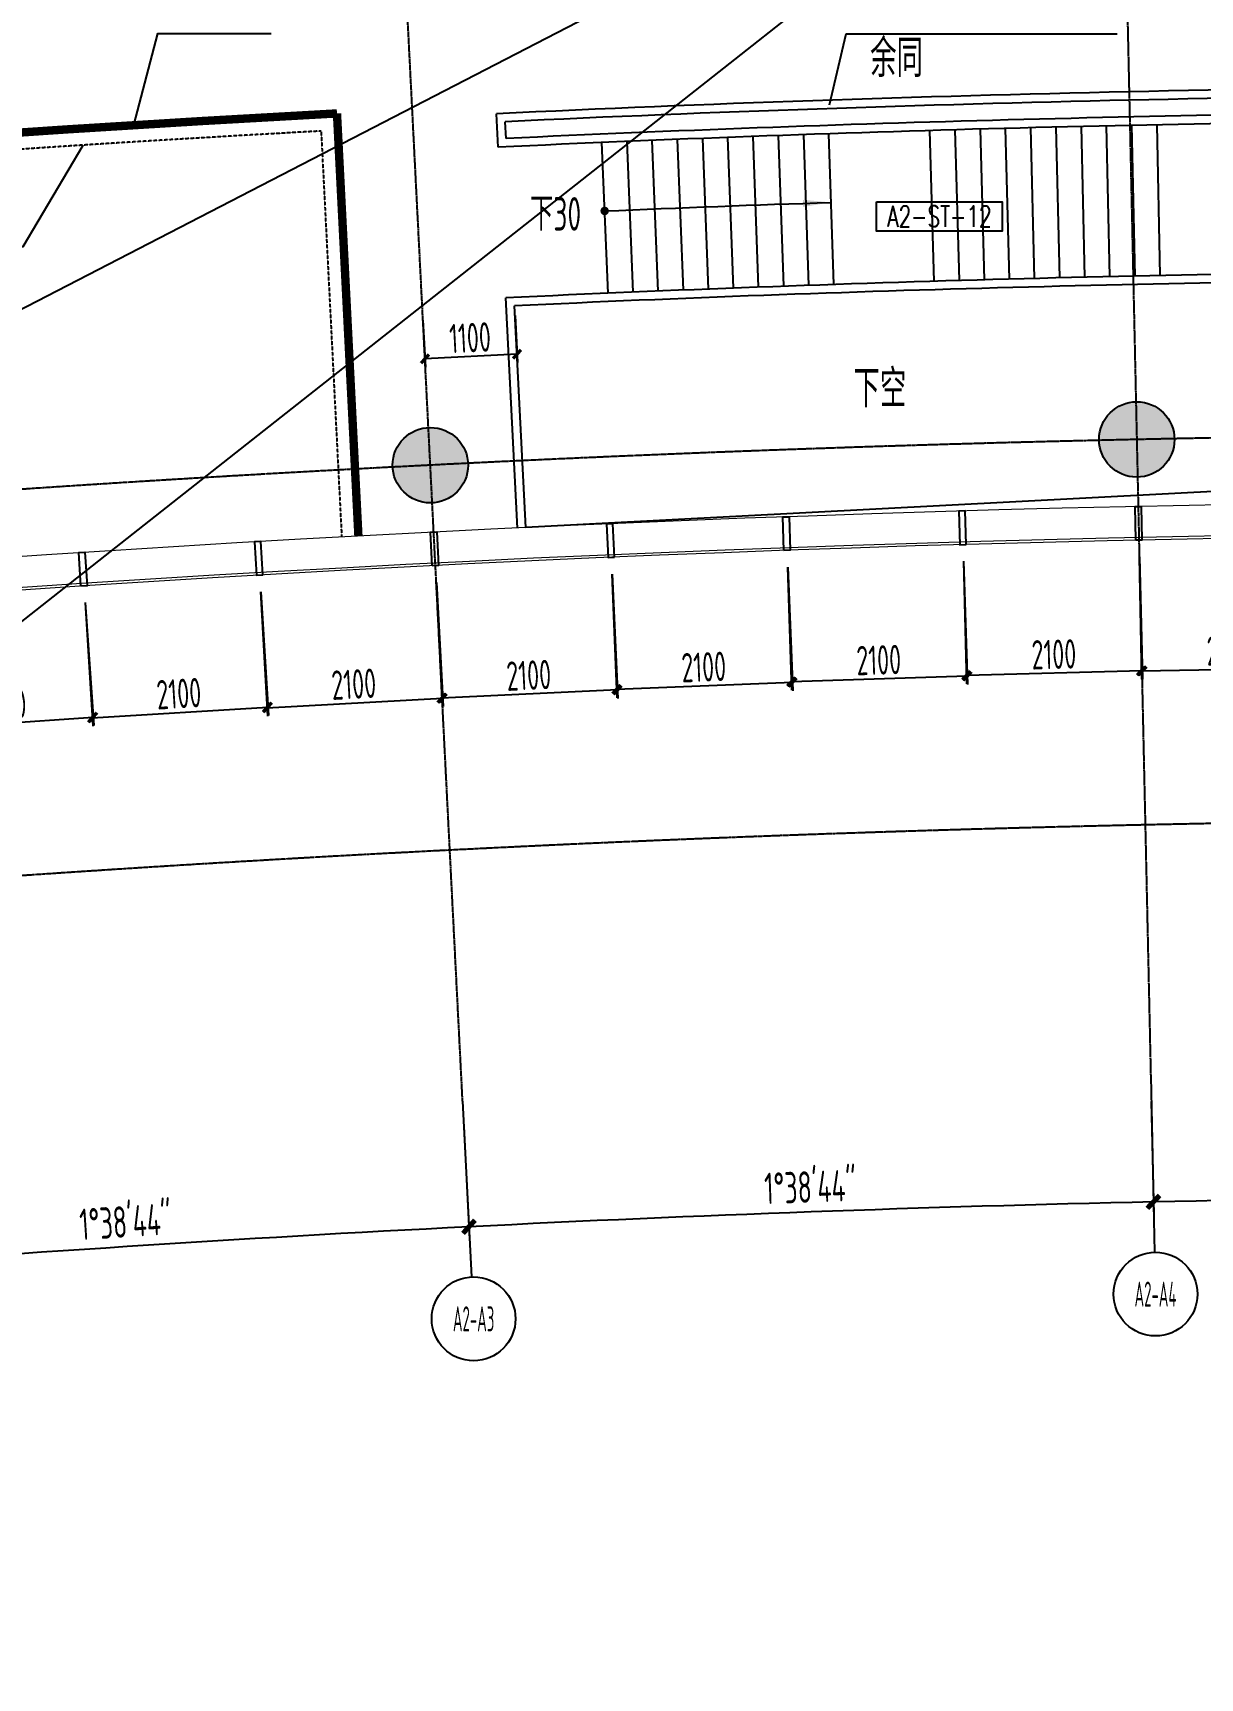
# Model space of a CAD drawing. Header units: millimetres. Extents: x 11515858 to 24947533, y -12764720 to -6305528.
# Drawn here: x 11759115 to 11773042, y -6415330 to -6395697 of the extents above; entities that cross this region are included whole.
import ezdxf
from ezdxf.enums import TextEntityAlignment as Align

# ---------------------------------------------------------------- set-up
doc = ezdxf.new("R2010")
doc.units = ezdxf.units.MM
doc.header["$LTSCALE"] = 10
for name, pattern in [('A2-RG-AXIS$0$CENTER', [2, 1.25, -0.25, 0.25, -0.25]), ('A2-RG-AXIS$0$DOTE', [2.42, 2, -0.2, 0.02, -0.2]), ('A2-RI-F3$0$DASHDOT2', [0.5, 0.25, -0.125, 0, -0.125]), ('A2-RI-F3$0$DASHED2', [0.375, 0.25, -0.125]), ('A2-RI-F3$0$HIDDEN', [0.375, 0.25, -0.125]), ('A2-RI-F3$0$HIDDEN2', [0.1875, 0.125, -0.0625])]:
    doc.linetypes.add(name, pattern=pattern)
for name, color, linetype in [('A2-RB-F3$0$$34$A-DIMS-100', 1, 'Continuous'), ('A2-RB-F3$0$A-DIMS-100', 1, 'Continuous'), ('A2-RG-AXIS$0$A-AXIS', 1, 'Continuous'), ('A2-RG-AXIS$0$A-DIMS-100', 1, 'Continuous'), ('A2-RG-AXIS$0$A-GRID', 1, 'A2-RG-AXIS$0$CENTER'), ('A2-RG-AXIS$0$A-SYMB', 4, 'Continuous'), ('A2-RI-F3$0$$1$A-SYMB-NUMB-T', 4, 'Continuous'), ('A2-RI-F3$0$$3$A-SYMB', 4, 'Continuous'), ('A2-RI-F3$0$A-DOOR-ROLL', 2, 'A2-RI-F3$0$DASHED2'), ('A2-RI-F3$0$A-STRS-HRAL', 80, 'Continuous'), ('A2-RI-F3$0$A-SYMB', 4, 'Continuous'), ('A2-RI-F3$0$A-SYMB-AREA', 4, 'Continuous'), ('A2-RI-F3$0$A-SYMB-NAME', 4, 'Continuous'), ('A2-RI-F3$0$A-SYMB-VOID', 35, 'Continuous'), ('A2-RI-F3$0$an-flor-abov', 2, 'A2-RI-F3$0$HIDDEN2'), ('A2-RI-F3$0$an-wndw-mull-v', 3, 'Continuous'), ('A2-RS-F3$0$A-HATH-GRAY', 8, 'Continuous'), ('A2-RS-F3$0$A-WALL-CONC', 6, 'Continuous'), ('A2-RV-F3$0$A-STRS', 50, 'Continuous'), ('A2-RV-F3$0$A-STRS-HRAL', 80, 'Continuous'), ('A2-RV-F3$0$A-SYMB-AREA', 4, 'Continuous'), ('A2-RV-F3$0$A-SYMB-NAME', 4, 'Continuous'), ('A2-RV-F3$0$AUDIT_D_120618114340-341', 1, 'Continuous')]:
    doc.layers.add(name, color=color, linetype=linetype)
doc.layers.add('A2-RI-F3$0$A-GLAZ', color=140, linetype='Continuous', lineweight=5)
doc.styles.add('A2-RB-F3$0$$0$XD2008', font='hzs.shx', dxfattribs={"width": 0.7, "bigfont": 'hztxt.shx'})
doc.styles.add('A2-RB-F3$0$XD2008', font='hzs.shx', dxfattribs={"width": 0.7, "bigfont": 'hztxt.shx'})
doc.styles.add('A2-RG-AXIS$0$ECADI', font='hzs.shx', dxfattribs={"width": 0.7, "bigfont": 'hztxt.shx'})
doc.styles.add('A2-RG-AXIS$0$XD2008', font='hzs.shx', dxfattribs={"width": 0.7, "bigfont": 'hztxt.shx'})
doc.styles.add('A2-RI-F3$0$$1$ECADI-TXT', font='simplex.shx', dxfattribs={"bigfont": 'hztxt.shx'})
doc.styles.add('A2-RI-F3$0$ECADI', font='hzs.shx', dxfattribs={"width": 0.7, "bigfont": 'hztxt.shx'})
doc.styles.add('A2-RV-F3$0$ECADI', font='hzs.shx', dxfattribs={"width": 0.7, "bigfont": 'hztxt.shx'})
doc.dimstyles.new('A2-RB-F3$0$$0$XD100$0', dxfattribs={"dimscale": 100, "dimtxt": 3.5, "dimasz": 1, "dimexe": 1, "dimexo": 2, "dimgap": 0.5, "dimtad": 1, "dimdec": 0, "dimdsep": 46, "dimtxsty": 'A2-RB-F3$0$$0$XD2008', "dimblk1": 'A2-RB-F3$0$$20$_ArchTick', "dimblk2": 'A2-RB-F3$0$$20$_ArchTick', "dimsah": 1, "dimcen": 2.5, "dimclrt": 4, "dimaunit": 1, "dimadec": 0, "dimazin": 0, "dimtfac": 1, "dimtdec": 0, "dimtix": 1, "dimtmove": 2, "dimatfit": 3, "dimfxl": 0, "dimtolj": 1, "dimtzin": 0, "dimarcsym": 0})
doc.dimstyles.new('A2-RB-F3$0$XD100$0', dxfattribs={"dimscale": 100, "dimtxt": 3.5, "dimasz": 1, "dimexe": 1, "dimexo": 2, "dimgap": 0.5, "dimtad": 1, "dimdec": 0, "dimdsep": 46, "dimtxsty": 'A2-RB-F3$0$XD2008', "dimblk1": 'A2-RB-F3$0$_ArchTick', "dimblk2": 'A2-RB-F3$0$_ArchTick', "dimsah": 1, "dimcen": 2.5, "dimclrt": 4, "dimaunit": 1, "dimadec": 0, "dimazin": 0, "dimtfac": 1, "dimtdec": 0, "dimtix": 1, "dimtmove": 1, "dimatfit": 3, "dimfxl": 0, "dimtolj": 1, "dimtzin": 0, "dimarcsym": 0})
doc.dimstyles.new('A2-RG-AXIS$0$XD150', dxfattribs={"dimscale": 300, "dimtxt": 2.5, "dimasz": 1.5, "dimexe": 1, "dimexo": 2, "dimgap": 0.5, "dimtad": 1, "dimdec": 0, "dimdsep": 46, "dimtxsty": 'A2-RG-AXIS$0$XD2008', "dimcen": 2.5, "dimclrt": 4, "dimaunit": 1, "dimadec": 3, "dimazin": 0, "dimtfac": 1, "dimtdec": 0, "dimtmove": 2, "dimatfit": 3, "dimfxl": 0, "dimtolj": 1, "dimtzin": 0, "dimarcsym": 0})

# ---------------------------------------------------------------- blocks, each defined once
blk = doc.blocks.new('A2-RG-AXIS$0$ECADI-TAG-GRID')
at = {"color": 13}
blk.add_circle((0, 0), 5, dxfattribs=at)
at = {"style": 'A2-RG-AXIS$0$ECADI', "width": 0.7}
blk.add_attdef('GRID', text='', height=5, dxfattribs=at).set_placement((0, 0), align=Align.MIDDLE)
blk = doc.blocks.new('A2-RG-AXIS$0$_ArchTick')
at = {"color": 0, "linetype": 'ByBlock', "const_width": 0.4}
blk.add_lwpolyline([(-0.5, -0.5), (0.5, 0.5)], dxfattribs=at)
blk = doc.blocks.new('*D530')
at = {"layer": 'A2-RG-AXIS$0$A-DIMS-100', "color": 0, "lineweight": -2, "ltscale": 3, "transparency": 16777216}
for p, q in [((11764257, -6408745), (11764325, -6410094)), ((11756067, -6409279), (11756174, -6410624))]:
    blk.add_line(p, q, dxfattribs=at)
blk.add_arc((11778731, -6694179), 284600, 92.90285, 94.54827, dxfattribs=at)
at = {"layer": 'Defpoints', "color": 0, "ltscale": 3, "transparency": 16777216}
for p in [(11764242, -6408446), (11756043, -6408980), (11761598, -6410095), (11778731, -6694179)]:
    blk.add_point(p, dxfattribs=at)
at = {"layer": 'A2-RG-AXIS$0$A-DIMS-100', "color": 0, "lineweight": -2, "ltscale": 3, "transparency": 16777216, "xscale": 150, "yscale": 150, "zscale": 150}
for p, rotation in [((11764318, -6409944), 2.902847624927414), ((11756162, -6410475), 184.5482663924224)]:
    blk.add_blockref('A2-RG-AXIS$0$_ArchTick', p, dxfattribs=dict(at, rotation=rotation))
at = {"layer": 'A2-RG-AXIS$0$A-DIMS-100', "color": 4, "ltscale": 3, "transparency": 16777216, "insert": (11760219, -6409883), "char_height": 375, "attachment_point": 5, "rotation": 3.7256, "style": 'A2-RG-AXIS$0$XD2008'}
blk.add_mtext('\\A1;1°38\'44"', dxfattribs=at)
blk = doc.blocks.new('*D497')
at = {"layer": 'A2-RG-AXIS$0$A-DIMS-100', "color": 0, "lineweight": -2, "ltscale": 3, "transparency": 16777216}
for p, q in [((11772459, -6408448), (11772489, -6409797)), ((11780666, -6408385), (11780657, -6409735))]:
    blk.add_line(p, q, dxfattribs=at)
blk.add_arc((11778731, -6694179), 284600, 89.61201, 91.25743, dxfattribs=at)
at = {"layer": 'Defpoints', "color": 0, "ltscale": 3, "transparency": 16777216}
for p in [(11772452, -6408148), (11780668, -6408085), (11777934, -6409580), (11778731, -6694179)]:
    blk.add_point(p, dxfattribs=at)
at = {"layer": 'A2-RG-AXIS$0$A-DIMS-100', "color": 0, "lineweight": -2, "ltscale": 3, "transparency": 16777216, "xscale": 150, "yscale": 150, "zscale": 150}
for p, rotation in [((11780658, -6409585), 359.6120084107951), ((11772485, -6409647), 181.2574271685361)]:
    blk.add_blockref('A2-RG-AXIS$0$_ArchTick', p, dxfattribs=dict(at, rotation=rotation))
at = {"layer": 'A2-RG-AXIS$0$A-DIMS-100', "color": 4, "ltscale": 3, "transparency": 16777216, "insert": (11776569, -6409289), "char_height": 375, "attachment_point": 5, "rotation": 0.4347, "style": 'A2-RG-AXIS$0$XD2008'}
blk.add_mtext('\\A1;1°38\'44"', dxfattribs=at)
blk = doc.blocks.new('*D499')
at = {"layer": 'A2-RG-AXIS$0$A-DIMS-100', "color": 0, "lineweight": -2, "ltscale": 3, "transparency": 16777216}
for p, q in [((11772459, -6408448), (11772489, -6409797)), ((11764257, -6408745), (11764325, -6410094))]:
    blk.add_line(p, q, dxfattribs=at)
blk.add_arc((11778731, -6694179), 284600, 91.25743, 92.90285, dxfattribs=at)
at = {"layer": 'Defpoints', "color": 0, "ltscale": 3, "transparency": 16777216}
for p in [(11772452, -6408148), (11764242, -6408446), (11769762, -6409720), (11778731, -6694179)]:
    blk.add_point(p, dxfattribs=at)
at = {"layer": 'A2-RG-AXIS$0$A-DIMS-100', "color": 0, "lineweight": -2, "ltscale": 3, "transparency": 16777216, "xscale": 150, "yscale": 150, "zscale": 150}
for p, rotation in [((11772485, -6409647), 1.257427168479658), ((11764318, -6409944), 182.9028459285604)]:
    blk.add_blockref('A2-RG-AXIS$0$_ArchTick', p, dxfattribs=dict(at, rotation=rotation))
at = {"layer": 'A2-RG-AXIS$0$A-DIMS-100', "color": 4, "ltscale": 3, "transparency": 16777216, "insert": (11768390, -6409468), "char_height": 375, "attachment_point": 5, "rotation": 2.0801, "style": 'A2-RG-AXIS$0$XD2008'}
blk.add_mtext('\\A1;1°38\'44"', dxfattribs=at)
blk = doc.blocks.new('A2-RV-F3$0$5erhfh')
at = {"layer": 'A2-RV-F3$0$A-SYMB-AREA', "style": 'A2-RV-F3$0$ECADI', "width": 0.7}
blk.add_attdef('340M2', text='', height=2.5, dxfattribs=at).set_placement((0, 1.25), align=Align.MIDDLE_LEFT)
at = {"layer": 'A2-RV-F3$0$A-SYMB-NAME', "style": 'A2-RV-F3$0$ECADI', "width": 0.7}
blk.add_attdef('CHINESENAME', (-12.29, 3.09), '', height=4.5, dxfattribs=at)
blk = doc.blocks.new('A2-RV-F3')
at = {"layer": 'A2-RV-F3$0$A-STRS'}
for points in [[(11767176, -6398755), (11767107, -6396956)], [(11767475, -6398743), (11767408, -6396944)], [(11767774, -6398732), (11767709, -6396933)], [(11768074, -6398721), (11768010, -6396922)], [(11768373, -6398710), (11768312, -6396911)], [(11768672, -6398700), (11768613, -6396901)], [(11769870, -6398662), (11769818, -6396862)], [(11770169, -6398653), (11770119, -6396853)], [(11770468, -6398644), (11770420, -6396845)], [(11770768, -6398636), (11770721, -6396837)], [(11771067, -6398628), (11771022, -6396829)], [(11771367, -6398620), (11771324, -6396821)], [(11771666, -6398613), (11771625, -6396814)], [(11771966, -6398606), (11771926, -6396807)], [(11772265, -6398599), (11772227, -6396800)], [(11772564, -6398593), (11772529, -6396793)], [(11765979, -6398804), (11765903, -6397005)], [(11766278, -6398791), (11766204, -6396993)], [(11766577, -6398779), (11766505, -6396980)], [(11766876, -6398766), (11766806, -6396968)]]:
    blk.add_lwpolyline(points, dxfattribs=at)
at = {"layer": 'A2-RV-F3$0$A-STRS-HRAL'}
for radius, start, end in [(297454, 90.38208, 92.71018), (297554, 90.38206, 92.69098), (295654, 90.38242, 92.709), (295554, 90.38244, 92.68955)]:
    blk.add_arc((11778731, -6694183), radius, start, end, dxfattribs=at)
at = {"layer": 'A2-RV-F3$0$AUDIT_D_120618114340-341'}
blk.add_lwpolyline([(11765937, -6397822, -0.002838), (11768640, -6397720, -1.408005)], format="xyb", dxfattribs=at)
at = {"layer": 'A2-RV-F3$0$AUDIT_D_120618114340-341', "extrusion": (0, 0, -1), "const_width": 50}
blk.add_lwpolyline([(-11765954, -6397803, 1), (-11765920, -6397840, 1)], format="xyb", close=True, dxfattribs=at)
at = {"layer": 'A2-RV-F3$0$AUDIT_D_120618114340-341', "extrusion": (0, 0, -1)}
blk.add_solid([(-11768302, -6397689), (-11768305, -6397773), (-11768640, -6397720)], dxfattribs=at)
ref = blk.add_blockref('A2-RV-F3$0$5erhfh', (11766619, -6399103), dxfattribs=dict(xscale=100, yscale=100, zscale=100))
ref.add_attrib('CHINESENAME', '下30', (11765045, -6398057), dxfattribs={"layer": 'A2-RV-F3$0$A-SYMB-NAME', "height": 400, "style": 'A2-RV-F3$0$ECADI', "width": 0.7})
blk = doc.blocks.new('A2-RB-F3$0$_ArchTick')
at = {"color": 0, "linetype": 'ByBlock', "const_width": 0.4}
blk.add_lwpolyline([(-0.5, -0.5), (0.5, 0.5)], dxfattribs=at)
blk = doc.blocks.new('*D684')
at = {"layer": 'A2-RB-F3$0$A-DIMS-100', "color": 0, "lineweight": -2, "transparency": 16777216}
for p, q in [((11757644, -6402641), (11757745, -6404107)), ((11759739, -6402496), (11759840, -6403962)), ((11757738, -6404007), (11759833, -6403862))]:
    blk.add_line(p, q, dxfattribs=at)
at = {"layer": 'Defpoints', "color": 0, "transparency": 16777216}
for p in [(11757630, -6402442), (11759725, -6402297), (11759833, -6403862)]:
    blk.add_point(p, dxfattribs=at)
at = {"layer": 'A2-RB-F3$0$A-DIMS-100', "color": 0, "lineweight": -2, "transparency": 16777216, "xscale": 100, "yscale": 100, "zscale": 100}
for p, rotation in [((11759833, -6403862), 3.949795581871194), ((11757738, -6404007), 183.9497955818712)]:
    blk.add_blockref('A2-RB-F3$0$_ArchTick', p, dxfattribs=dict(at, rotation=rotation))
at = {"layer": 'A2-RB-F3$0$A-DIMS-100', "color": 4, "transparency": 16777216, "insert": (11758770, -6403710), "char_height": 350, "attachment_point": 5, "rotation": 3.9498, "style": 'A2-RB-F3$0$XD2008'}
blk.add_mtext('\\A1;2100', dxfattribs=at)
blk = doc.blocks.new('*D685')
at = {"layer": 'A2-RB-F3$0$A-DIMS-100', "color": 0, "lineweight": -2, "transparency": 16777216}
for p, q in [((11761833, -6402368), (11761924, -6403842)), ((11759737, -6402496), (11759828, -6403971)), ((11759822, -6403871), (11761918, -6403742))]:
    blk.add_line(p, q, dxfattribs=at)
at = {"layer": 'Defpoints', "color": 0, "transparency": 16777216}
for p in [(11761821, -6402168), (11759725, -6402297), (11761918, -6403742)]:
    blk.add_point(p, dxfattribs=at)
at = {"layer": 'A2-RB-F3$0$A-DIMS-100', "color": 0, "lineweight": -2, "transparency": 16777216, "xscale": 100, "yscale": 100, "zscale": 100}
for p, rotation in [((11759822, -6403871), 183.519879116168), ((11761918, -6403742), 3.519879116167994)]:
    blk.add_blockref('A2-RB-F3$0$_ArchTick', p, dxfattribs=dict(at, rotation=rotation))
at = {"layer": 'A2-RB-F3$0$A-DIMS-100', "color": 4, "transparency": 16777216, "insert": (11760856, -6403582), "char_height": 350, "attachment_point": 5, "rotation": 3.5199, "style": 'A2-RB-F3$0$XD2008'}
blk.add_mtext('\\A1;2100', dxfattribs=at)
blk = doc.blocks.new('*D686')
at = {"layer": 'A2-RB-F3$0$A-DIMS-100', "color": 0, "lineweight": -2, "transparency": 16777216}
for p, q in [((11763929, -6402254), (11764009, -6403736)), ((11761832, -6402368), (11761912, -6403850)), ((11761907, -6403750), (11764004, -6403636))]:
    blk.add_line(p, q, dxfattribs=at)
at = {"layer": 'Defpoints', "color": 0, "transparency": 16777216}
for p in [(11763918, -6402054), (11761821, -6402168), (11764004, -6403636)]:
    blk.add_point(p, dxfattribs=at)
at = {"layer": 'A2-RB-F3$0$A-DIMS-100', "color": 0, "lineweight": -2, "transparency": 16777216, "xscale": 100, "yscale": 100, "zscale": 100}
for p, rotation in [((11764004, -6403636), 3.108521950364905), ((11761907, -6403750), 183.1085219503649)]:
    blk.add_blockref('A2-RB-F3$0$_ArchTick', p, dxfattribs=dict(at, rotation=rotation))
at = {"layer": 'A2-RB-F3$0$A-DIMS-100', "color": 4, "transparency": 16777216, "insert": (11762943, -6403469), "char_height": 350, "attachment_point": 5, "rotation": 3.1085, "style": 'A2-RB-F3$0$XD2008'}
blk.add_mtext('\\A1;2100', dxfattribs=at)
blk = doc.blocks.new('*D687')
at = {"layer": 'A2-RB-F3$0$A-DIMS-100', "color": 0, "lineweight": -2, "transparency": 16777216}
for p, q in [((11770218, -6402003), (11770256, -6403465)), ((11772317, -6401949), (11772355, -6403411)), ((11772352, -6403311), (11770253, -6403365))]:
    blk.add_line(p, q, dxfattribs=at)
at = {"layer": 'Defpoints', "color": 0, "transparency": 16777216}
for p in [(11770213, -6401803), (11772312, -6401749), (11770253, -6403365)]:
    blk.add_point(p, dxfattribs=at)
at = {"layer": 'A2-RB-F3$0$A-DIMS-100', "color": 0, "lineweight": -2, "transparency": 16777216, "xscale": 100, "yscale": 100, "zscale": 100}
for p, rotation in [((11772352, -6403311), 1.481647512693893), ((11770253, -6403365), 181.4816475126939)]:
    blk.add_blockref('A2-RB-F3$0$_ArchTick', p, dxfattribs=dict(at, rotation=rotation))
at = {"layer": 'A2-RB-F3$0$A-DIMS-100', "color": 4, "transparency": 16777216, "insert": (11771297, -6403113), "char_height": 350, "attachment_point": 5, "rotation": 1.4816, "style": 'A2-RB-F3$0$XD2008'}
blk.add_mtext('\\A1;2100', dxfattribs=at)
blk = doc.blocks.new('*D688')
at = {"layer": 'A2-RB-F3$0$A-DIMS-100', "color": 0, "lineweight": -2, "transparency": 16777216}
for p, q in [((11770219, -6402003), (11770267, -6403472)), ((11768120, -6402071), (11768168, -6403540)), ((11770264, -6403372), (11768165, -6403440))]:
    blk.add_line(p, q, dxfattribs=at)
at = {"layer": 'Defpoints', "color": 0, "transparency": 16777216}
for p in [(11770213, -6401803), (11768114, -6401871), (11768165, -6403440)]:
    blk.add_point(p, dxfattribs=at)
at = {"layer": 'A2-RB-F3$0$A-DIMS-100', "color": 0, "lineweight": -2, "transparency": 16777216, "xscale": 100, "yscale": 100, "zscale": 100}
for p, rotation in [((11768165, -6403440), 181.8558990192602), ((11770264, -6403372), 1.855899019260159)]:
    blk.add_blockref('A2-RB-F3$0$_ArchTick', p, dxfattribs=dict(at, rotation=rotation))
at = {"layer": 'A2-RB-F3$0$A-DIMS-100', "color": 4, "transparency": 16777216, "insert": (11769207, -6403181), "char_height": 350, "attachment_point": 5, "rotation": 1.8559, "style": 'A2-RB-F3$0$XD2008'}
blk.add_mtext('\\A1;2100', dxfattribs=at)
blk = doc.blocks.new('*D689')
at = {"layer": 'A2-RB-F3$0$A-DIMS-100', "color": 0, "lineweight": -2, "transparency": 16777216}
for p, q in [((11766023, -6402155), (11766082, -6403631)), ((11768122, -6402071), (11768181, -6403547)), ((11768177, -6403447), (11766078, -6403531))]:
    blk.add_line(p, q, dxfattribs=at)
at = {"layer": 'Defpoints', "color": 0, "transparency": 16777216}
for p in [(11766015, -6401955), (11768114, -6401871), (11766078, -6403531)]:
    blk.add_point(p, dxfattribs=at)
at = {"layer": 'A2-RB-F3$0$A-DIMS-100', "color": 0, "lineweight": -2, "transparency": 16777216, "xscale": 100, "yscale": 100, "zscale": 100}
for p, rotation in [((11768177, -6403447), 2.285815484964377), ((11766078, -6403531), 182.2858154849644)]:
    blk.add_blockref('A2-RB-F3$0$_ArchTick', p, dxfattribs=dict(at, rotation=rotation))
at = {"layer": 'A2-RB-F3$0$A-DIMS-100', "color": 4, "transparency": 16777216, "insert": (11767119, -6403264), "char_height": 350, "attachment_point": 5, "rotation": 2.2858, "style": 'A2-RB-F3$0$XD2008'}
blk.add_mtext('\\A1;2100', dxfattribs=at)
blk = doc.blocks.new('*D690')
at = {"layer": 'A2-RB-F3$0$A-DIMS-100', "color": 0, "lineweight": -2, "transparency": 16777216}
for p, q in [((11763927, -6402254), (11763997, -6403737)), ((11766025, -6402155), (11766095, -6403638)), ((11766090, -6403538), (11763992, -6403637))]:
    blk.add_line(p, q, dxfattribs=at)
at = {"layer": 'Defpoints', "color": 0, "transparency": 16777216}
for p in [(11763918, -6402054), (11766015, -6401955), (11763992, -6403637)]:
    blk.add_point(p, dxfattribs=at)
at = {"layer": 'A2-RB-F3$0$A-DIMS-100', "color": 0, "lineweight": -2, "transparency": 16777216, "xscale": 100, "yscale": 100, "zscale": 100}
for p, rotation in [((11763992, -6403637), 182.697172650766), ((11766090, -6403538), 2.697172650766086)]:
    blk.add_blockref('A2-RB-F3$0$_ArchTick', p, dxfattribs=dict(at, rotation=rotation))
at = {"layer": 'A2-RB-F3$0$A-DIMS-100', "color": 4, "transparency": 16777216, "insert": (11765031, -6403363), "char_height": 350, "attachment_point": 5, "rotation": 2.6972, "style": 'A2-RB-F3$0$XD2008'}
blk.add_mtext('\\A1;2100', dxfattribs=at)
blk = doc.blocks.new('*D695')
at = {"layer": 'A2-RB-F3$0$A-DIMS-100', "color": 0, "lineweight": -2, "transparency": 16777216}
for p, q in [((11772316, -6401949), (11772342, -6403411)), ((11774415, -6401911), (11774441, -6403374)), ((11772340, -6403311), (11774440, -6403274))]:
    blk.add_line(p, q, dxfattribs=at)
at = {"layer": 'Defpoints', "color": 0, "transparency": 16777216}
for p in [(11772312, -6401749), (11774412, -6401711), (11774440, -6403274)]:
    blk.add_point(p, dxfattribs=at)
at = {"layer": 'A2-RB-F3$0$A-DIMS-100', "color": 0, "lineweight": -2, "transparency": 16777216, "xscale": 100, "yscale": 100, "zscale": 100}
for p, rotation in [((11772340, -6403311), 181.0332101107423), ((11774440, -6403274), 1.033210110742278)]:
    blk.add_blockref('A2-RB-F3$0$_ArchTick', p, dxfattribs=dict(at, rotation=rotation))
at = {"layer": 'A2-RB-F3$0$A-DIMS-100', "color": 4, "transparency": 16777216, "insert": (11773386, -6403068), "char_height": 350, "attachment_point": 5, "rotation": 1.0332, "style": 'A2-RB-F3$0$XD2008'}
blk.add_mtext('\\A1;2100', dxfattribs=at)
blk = doc.blocks.new('A2-RB-F3$0$$20$_ArchTick')
at = {"color": 0, "linetype": 'ByBlock', "const_width": 0.4}
blk.add_lwpolyline([(-0.5, -0.5), (0.5, 0.5)], dxfattribs=at)
blk = doc.blocks.new('*D735')
at = {"layer": 'A2-RB-F3$0$$34$A-DIMS-100', "color": 0, "lineweight": -2, "transparency": 16777216}
for p, q in [((11764868, -6399070), (11764896, -6399631)), ((11763769, -6399126), (11763798, -6399687)), ((11764891, -6399531), (11763793, -6399587))]:
    blk.add_line(p, q, dxfattribs=at)
at = {"layer": 'Defpoints', "color": 0, "transparency": 16777216}
for p in [(11764858, -6398870), (11763759, -6398926), (11763793, -6399587)]:
    blk.add_point(p, dxfattribs=at)
at = {"layer": 'A2-RB-F3$0$$34$A-DIMS-100', "color": 0, "lineweight": -2, "transparency": 16777216, "xscale": 100, "yscale": 100, "zscale": 100}
for p, rotation in [((11764891, -6399531), 2.902847210870245), ((11763793, -6399587), 182.9028472108703)]:
    blk.add_blockref('A2-RB-F3$0$$20$_ArchTick', p, dxfattribs=dict(at, rotation=rotation))
at = {"layer": 'A2-RB-F3$0$$34$A-DIMS-100', "color": 4, "transparency": 16777216, "insert": (11764331, -6399335), "char_height": 350, "attachment_point": 5, "rotation": 2.9028, "style": 'A2-RB-F3$0$$0$XD2008'}
blk.add_mtext('\\A1;1100', dxfattribs=at)
blk = doc.blocks.new('A2-RI-F3$0$5yrthfh')
at = {"layer": 'A2-RI-F3$0$an-wndw-mull-v'}
blk.add_lwpolyline([(3, -37), (402, -3), (396, 71), (-3, 37), (3, -37)], close=True, dxfattribs=at)
blk = doc.blocks.new('A2-RI-F3$0$A$C047A065C')
for p, rotation in [((14771, -400), 86.84278851362087), ((10575, -552), 87.66548862022124), ((6380, -764), 88.48820333190163)]:
    blk.add_blockref('A2-RI-F3$0$5yrthfh', p, dxfattribs=dict(rotation=rotation))
at = {"xscale": -1}
for p, rotation in [((16870, -346), 276.0836120992504), ((12673, -469), 276.9063122058509), ((8477, -651), 277.7288413582167), ((4284, -893), 278.5515560698971)]:
    blk.add_blockref('A2-RI-F3$0$5yrthfh', p, dxfattribs=dict(at, rotation=rotation))
blk = doc.blocks.new('A2-RI-F3$0$5erhfh')
at = {"layer": 'A2-RI-F3$0$A-SYMB-AREA', "style": 'A2-RI-F3$0$ECADI', "width": 0.7}
blk.add_attdef('340M2', text='', height=2.5, dxfattribs=at).set_placement((0, 1.25), align=Align.MIDDLE_LEFT)
at = {"layer": 'A2-RI-F3$0$A-SYMB-NAME', "style": 'A2-RI-F3$0$ECADI', "width": 0.7}
blk.add_attdef('CHINESENAME', (-12.29, 3.09), '', height=4.5, dxfattribs=at)
blk = doc.blocks.new('A2-RI-F3$0$$1$ECADI-TAG-CODE')
at = {"layer": 'A2-RI-F3$0$$1$A-SYMB-NUMB-T', "color": 1}
blk.add_lwpolyline([(0, 3.5), (15, 3.5), (15, 0), (0, 0)], close=True, dxfattribs=at)
at = {"layer": 'A2-RI-F3$0$$1$A-SYMB-NUMB-T', "style": 'A2-RI-F3$0$$1$ECADI-TXT', "width": 0.7}
blk.add_attdef('CODE', text='', height=2.5, dxfattribs=at).set_placement((7.5, 1.75), align=Align.MIDDLE_CENTER)
blk = doc.blocks.new('A2-RS-F3')
at = {"layer": 'A2-RS-F3$0$A-HATH-GRAY', "ltscale": 3}
h = blk.add_hatch(color=256, dxfattribs=at)
h.paths.add_polyline_path([(11780371, -6378133), (11781371, -6378140), (11781380, -6376840), (11780380, -6376833)])
h.paths.add_polyline_path([(11771295, -6378216), (11772295, -6378194), (11772267, -6376895), (11771267, -6376916)])
h.paths.add_polyline_path([(11789445, -6378310), (11790445, -6378346), (11790491, -6377046), (11789491, -6377011)])
h.paths.add_polyline_path([(11794061, -6377996), (11794660, -6378034), (11794711, -6377236), (11794112, -6377197)])
h.paths.add_polyline_path([(11762226, -6378560), (11763225, -6378509), (11763159, -6377211), (11762160, -6377261)])
h.paths.add_polyline_path([(11756038, -6378647), (11756835, -6378584), (11756756, -6377587), (11755959, -6377650)])
h.paths.add_polyline_path([(11801644, -6378462), (11802243, -6378500), (11802294, -6377702), (11801696, -6377663)])
h.paths.add_polyline_path([(11751541, -6379499), (11752339, -6379435), (11752220, -6377940), (11751422, -6378003)])
h.paths.add_polyline_path([(11807664, -6379406), (11808460, -6379480), (11808572, -6378285), (11807775, -6378211)])
h.paths.add_polyline_path([(11816585, -6380403), (11817577, -6380525), (11817736, -6379235), (11816743, -6379113)])
h.paths.add_polyline_path([(11825579, -6381619), (11826568, -6381768), (11826763, -6380483), (11825774, -6380333)])
h.paths.add_polyline_path([(11793833, -6381539), (11794432, -6381577), (11794483, -6380779), (11793885, -6380740)])
h.paths.add_polyline_path([(11801417, -6382005), (11802015, -6382043), (11802067, -6381245), (11801468, -6381206)])
h.paths.add_polyline_path([(11834536, -6383085), (11835520, -6383263), (11835752, -6381984), (11834768, -6381806)])
h.paths.add_polyline_path([(11843442, -6384837), (11844420, -6385043), (11844688, -6383771), (11843710, -6383565)])
h.paths.add_polyline_path([(11849707, -6386048), (11850486, -6386227), (11850721, -6385255), (11849941, -6385076)])
h.paths.add_polyline_path([(11756683, -6386772), (11757481, -6386706), (11757402, -6385711), (11756605, -6385775)])
h.paths.add_polyline_path([(11752168, -6387374), (11752965, -6387310), (11752846, -6385815), (11752049, -6385879)])
h.paths.add_polyline_path([(11854132, -6387107), (11854912, -6387286), (11855146, -6386314), (11854366, -6386134)])
h.paths.add_polyline_path([(11793236, -6390821), (11793835, -6390859), (11793887, -6390061), (11793288, -6390022)])
h.paths.add_polyline_path([(11800820, -6391286), (11801419, -6391324), (11801470, -6390526), (11800871, -6390487)])
h.paths.add_polyline_path([(11847832, -6393825), (11848612, -6394005), (11848846, -6393033), (11848067, -6392853)])
h.paths.add_polyline_path([(11780263, -6394032), (11781263, -6394039), (11781272, -6392739), (11780272, -6392732)])
h.paths.add_polyline_path([(11771644, -6394112), (11772644, -6394090), (11772615, -6392791), (11771616, -6392812)])
h.paths.add_polyline_path([(11788881, -6394200), (11789880, -6394236), (11789926, -6392936), (11788927, -6392901)])
h.paths.add_polyline_path([(11793009, -6394364), (11793607, -6394402), (11793659, -6393604), (11793060, -6393565)])
h.paths.add_polyline_path([(11763031, -6394440), (11764030, -6394389), (11763964, -6393090), (11762965, -6393141)])
h.paths.add_polyline_path([(11757323, -6394797), (11758120, -6394731), (11758041, -6393736), (11757243, -6393800)])
h.paths.add_polyline_path([(11800592, -6394829), (11801191, -6394867), (11801242, -6394069), (11800643, -6394030)])
h.paths.add_polyline_path([(11852257, -6394884), (11853037, -6395064), (11853271, -6394091), (11852492, -6393912)])
h.paths.add_polyline_path([(11752786, -6395149), (11753584, -6395086), (11753465, -6393591), (11752667, -6393654)])
h.paths.add_polyline_path([(11806189, -6395237), (11806985, -6395311), (11807096, -6394116), (11806300, -6394042)])
h.paths.add_polyline_path([(11814656, -6396186), (11815648, -6396307), (11815806, -6395017), (11814813, -6394896)])
h.paths.add_polyline_path([(11823198, -6397340), (11824186, -6397490), (11824381, -6396205), (11823392, -6396055)])
h.paths.add_polyline_path([(11831682, -6398729), (11832663, -6398921), (11832913, -6397645), (11831931, -6397453)])
h.paths.add_polyline_path([(11840164, -6400383), (11841142, -6400589), (11841411, -6399317), (11840432, -6399110)])
edge = h.paths.add_edge_path()
edge.add_arc((11780719, -6400485), 450, 0, 360)
edge = h.paths.add_edge_path()
edge.add_arc((11772286, -6400549), 450, 0, 360)
edge = h.paths.add_edge_path()
edge.add_arc((11789152, -6400664), 450, 0, 360)
edge = h.paths.add_edge_path()
edge.add_arc((11763857, -6400856), 450, 0, 360)
h.paths.add_polyline_path([(11845946, -6401652), (11846725, -6401831), (11846960, -6400859), (11846180, -6400679)])
edge = h.paths.add_edge_path()
edge.add_arc((11797576, -6401084), 450, 0, 360)
edge = h.paths.add_edge_path()
edge.add_arc((11755441, -6401404), 451, 0, 360)
edge = h.paths.add_edge_path()
edge.add_arc((11805984, -6401746), 450, 0, 360)
h.paths.add_polyline_path([(11850371, -6402710), (11851151, -6402890), (11851385, -6401917), (11850605, -6401738)])
edge = h.paths.add_edge_path()
edge.add_arc((11814369, -6402649), 450, 0, 360)
edge = h.paths.add_edge_path()
edge.add_arc((11822726, -6403793), 450, 0, 360)
edge = h.paths.add_edge_path()
edge.add_arc((11831046, -6405176), 450, 0, 360)
edge = h.paths.add_edge_path()
edge.add_arc((11839323, -6406797), 451, 0, 360)
edge = h.paths.add_edge_path()
edge.add_arc((11847549, -6408655), 451, 0, 360)
at = {"layer": 'A2-RS-F3$0$A-WALL-CONC'}
for centre in [(11772286, -6400549), (11763857, -6400856)]:
    blk.add_circle(centre, 450, dxfattribs=at)
blk = doc.blocks.new('A2-RG-AXIS')
at = {"layer": 'A2-RG-AXIS$0$A-AXIS', "ltscale": 3}
for p, q in [((11772452.4, -6408147.6), (11772498.5, -6410247.1)), ((11764241.9, -6408445.8), (11764348.2, -6410543.1))]:
    blk.add_line(p, q, dxfattribs=at)
at = {"layer": 'A2-RG-AXIS$0$A-GRID', "linetype": 'A2-RG-AXIS$0$DOTE'}
for p, q in [((11771570.2, -6367957.3), (11772452.4, -6408147.6)), ((11764241.9, -6408445.8), (11762206, -6368297.4))]:
    blk.add_line(p, q, dxfattribs=at)
for radius, start, end in [(304100, 75.589285, 95.407644), (300800, 75.589285, 95.407644), (293700, 75.589281, 95.407645), (289100, 75.589281, 95.407645)]:
    blk.add_arc((11778730.7, -6694178.7), radius, start, end, dxfattribs=at)
at = {"layer": 'A2-RG-AXIS$0$A-SYMB'}
ref = blk.add_blockref('A2-RG-AXIS$0$ECADI-TAG-GRID', (11772509.4, -6410747), dxfattribs=dict(at, xscale=100, yscale=100, zscale=100))
ref.add_attrib('GRID', 'A2-A4', dxfattribs={"layer": '0', "extrusion": (0, 0, -1), "height": 300, "style": 'A2-RG-AXIS$0$ECADI', "text_generation_flag": 2, "width": 0.5}).set_placement((-11772509.4, -6410747), align=Align.MIDDLE)
ref = blk.add_blockref('A2-RG-AXIS$0$ECADI-TAG-GRID', (11764373.5, -6411042.5), dxfattribs=dict(at, xscale=100, yscale=100, zscale=100))
ref.add_attrib('GRID', 'A2-A3', dxfattribs={"layer": '0', "extrusion": (0, 0, -1), "height": 300, "style": 'A2-RG-AXIS$0$ECADI', "text_generation_flag": 2, "width": 0.5}).set_placement((-11764373.5, -6411042.5), align=Align.MIDDLE)
at = {"layer": 'A2-RG-AXIS$0$A-DIMS-100', "ltscale": 3}
for base, p1, p2, picture, middle in [((11769761.9, -6409720.1), (11772452.4, -6408147.6), (11764241.9, -6408445.8), '*D499', (11768389.7, -6409468.2)), ((11777933.6, -6409579.8), (11780668.1, -6408085.3), (11772452.4, -6408147.6), '*D497', (11776569.1, -6409288.7)), ((11761597.7, -6410094.9), (11764241.9, -6408445.8), (11756043.3, -6408979.7), '*D530', (11760218.8, -6409882.6))]:
    dim = blk.add_angular_dim_3p(base=base, center=(11778730.7, -6694178.7), p1=p1, p2=p2, dimstyle='A2-RG-AXIS$0$XD150', override={"dimscale": 150, "dimasz": 1, "dimblk": 'A2-RG-AXIS$0$_ArchTick', "dimadec": 4}, dxfattribs=at)
    dim.commit()
    dim.dimension.update_dxf_attribs({"geometry": picture, "text_midpoint": middle})
blk = doc.blocks.new('A2-RB-F3')
at = {"layer": 'A2-RB-F3$0$$34$A-DIMS-100'}
dim = blk.add_aligned_dim(p1=(11764857.7, -6398870.5), p2=(11763759.2, -6398926.2), distance=661.8, dimstyle='A2-RB-F3$0$$0$XD100$0', dxfattribs=at)
dim.commit()
dim.dimension.update_dxf_attribs({"geometry": '*D735', "text_midpoint": (11764330.6, -6399334.6)})
at = {"layer": 'A2-RB-F3$0$A-DIMS-100'}
for p1, p2, distance, picture, middle in [((11770212.7, -6401803.4), (11768113.8, -6401871.5), 1569.4, '*D688', (11769206.8, -6403181.1)), ((11772312, -6401749.2), (11770212.7, -6401803.4), 1562.5, '*D687', (11771296.9, -6403113.4)), ((11772311.9, -6401749.2), (11774411.5, -6401711.3), -1562.5, '*D695', (11773385.8, -6403067.5)), ((11761820.9, -6402167.9), (11763917.8, -6402054), -1584.7, '*D686', (11762943, -6403468.7)), ((11766015.4, -6401955.2), (11763917.8, -6402054), 1584.7, '*D690', (11765030.6, -6403362.8)), ((11768113.8, -6401871.5), (11766015.4, -6401955.2), 1577.2, '*D689', (11767118.5, -6403264.5)), ((11759724.8, -6402296.8), (11761820.9, -6402167.9), -1577.2, '*D685', (11760855.8, -6403582)), ((11757629.7, -6402441.5), (11759724.8, -6402296.8), -1569.4, '*D684', (11758769.9, -6403710.3))]:
    dim = blk.add_aligned_dim(p1=p1, p2=p2, distance=distance, dimstyle='A2-RB-F3$0$XD100$0', dxfattribs=at)
    dim.commit()
    dim.dimension.update_dxf_attribs({"geometry": picture, "text_midpoint": middle})
blk = doc.blocks.new('A2-RI-F3')
at = {"layer": 'A2-RI-F3$0$A-DOOR-ROLL', "linetype": 'A2-RI-F3$0$DASHDOT2', "const_width": 100}
blk.add_lwpolyline([(11762998.7, -6401701.5), (11762743, -6396658, 0.0040749), (11757895.8, -6396958.1), (11757721.4, -6394765.8)], format="xyb", dxfattribs=at)
at = {"layer": 'A2-RI-F3$0$A-GLAZ'}
for radius, start, end in [(292900, 76.321235, 95.292728), (292530, 76.248865, 95.365099), (292500, 76.242989, 95.370975)]:
    blk.add_arc((11778730.7, -6694178.7), radius, start, end, dxfattribs=at)
at = {"layer": 'A2-RI-F3$0$A-STRS-HRAL', "ltscale": 0.25}
for p, q in [((11764665.9, -6397061.4), (11764645.6, -6396661.9)), ((11764760.7, -6396956.9), (11764750.6, -6396757.1)), ((11764896.3, -6401605.6), (11764757, -6398859.1)), ((11764996.2, -6401600.9), (11764862, -6398954.3))]:
    blk.add_line(p, q, dxfattribs=at)
at = {"layer": 'A2-RI-F3$0$A-STRS-HRAL'}
for radius, start, end in [(297853.8, 89.804364, 92.710434), (297753.8, 89.823671, 92.691127)]:
    blk.add_arc((11778730.6, -6694182.5), radius, start, end, dxfattribs=at)
at = {"layer": 'A2-RI-F3$0$A-SYMB'}
for points in [[(11760318.8, -6396798.2), (11760603.9, -6395705.3), (11761956.1, -6395705.3)], [(11768621, -6396556.2), (11768820.3, -6395707.7), (11772051.3, -6395707.7)], [(11756247.3, -6398245.7), (11758997.7, -6398245.7), (11759712.7, -6397036.7)]]:
    blk.add_lwpolyline(points, dxfattribs=at)
at = {"layer": 'A2-RI-F3$0$A-SYMB-VOID', "ltscale": 500}
blk.add_lwpolyline([(11779647, -6396430.1), (11778437.1, -6400895.3), (11764996.8, -6401600.9)], dxfattribs=at)
at = {"layer": 'A2-RI-F3$0$an-flor-abov', "ltscale": 2}
blk.add_line((11762553.4, -6396868.5), (11762799, -6401712.3), dxfattribs=at)
blk.add_arc((11778730.6, -6694182.5), 297753.8, 93.114466, 94.047878, dxfattribs=at)
at = {"layer": 'Defpoints', "color": 3}
for p, q in [((11767209.5, -6394745), (11732869.5, -6412486)), ((11769256.7, -6394617.2), (11742984, -6415329.5))]:
    blk.add_line(p, q, dxfattribs=at)
at = {"linetype": 'A2-RI-F3$0$HIDDEN', "ltscale": 3}
blk.add_blockref('A2-RG-AXIS', (0, 0), dxfattribs=at)
blk.add_blockref('A2-RI-F3$0$A$C047A065C', (11755440.6, -6401403.6))
ref = blk.add_blockref('A2-RI-F3$0$5erhfh', (11770333.6, -6396532), dxfattribs=dict(xscale=100, yscale=100, zscale=100))
ref.add_attrib('CHINESENAME', '余同', (11769104.4, -6396223.2), dxfattribs={"layer": 'A2-RI-F3$0$A-SYMB-NAME', "height": 450, "style": 'A2-RI-F3$0$ECADI', "width": 0.7})
ref = blk.add_blockref('A2-RI-F3$0$5erhfh', (11770408.9, -6401280.7), dxfattribs=dict(xscale=100, yscale=100, zscale=100))
ref.add_attrib('CHINESENAME', '下空', (11768905.3, -6400166.1), dxfattribs={"layer": 'A2-RI-F3$0$A-SYMB-NAME', "height": 450, "style": 'A2-RI-F3$0$ECADI', "width": 0.7})
at = {"layer": 'A2-RI-F3$0$$3$A-SYMB', "xscale": 100.0000000093132, "yscale": 100.0000000093132, "zscale": 100.0000000093132}
blk.add_blockref('A2-RI-F3$0$$1$ECADI-TAG-CODE', (11769181.4, -6398062.7), dxfattribs=at).add_auto_attribs({'CODE': 'A2-ST-12'})

msp = doc.modelspace()

# ---------------------------------------------------------------- block references
for name in ['A2-RB-F3', 'A2-RI-F3', 'A2-RG-AXIS', 'A2-RS-F3', 'A2-RV-F3']:
    msp.add_blockref(name, (0, 0))

doc.saveas('drawing.dxf')
